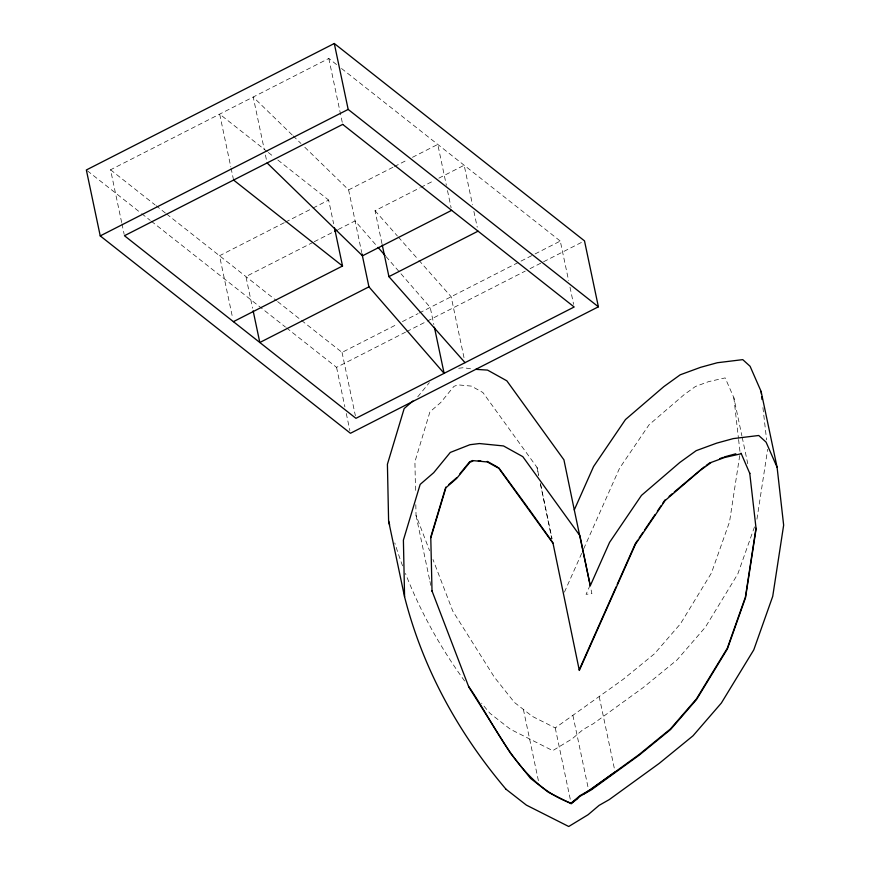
<?xml version="1.0" encoding="UTF-8"?>
<svg xmlns="http://www.w3.org/2000/svg" width="870" height="870" viewBox="0 0 870 870"><rect width="100%" height="100%" fill="white"/><g stroke="black" fill="none" stroke-linecap="round" stroke-linejoin="round"><path stroke-width="0.65" stroke-dasharray="4.35 3.26" d="M739.707 455.619L729.538 521.859L711.421 573.036L680.536 623.692L654.566 653.707L623.061 679.426L555.245 727.929L532.288 716.358L514.474 702.471L494.377 677.197L452.813 611.186L432.977 559.508M756.943 519.162L767.666 449.311M754.486 526.872L737.793 574.004L705.374 627.194L677.034 659.938L643.158 687.594L593.296 723.731L583.107 729.528L572.134 738.847L552.744 750.647L510.375 729.245L490.049 713.389A1358.255 773.223 -11.9 0 1 481.578 703.145M564.445 592.122L583.172 550.025M583.716 548.785L619.516 468.31L649.118 424.712L684.157 394.632L695.478 386.465L708.702 381.615L725.167 377.895L733.856 397.71L741.925 436M590.143 585.162L586.065 594.33L591.894 593.623L590.643 587.587M417.741 396.818L429.334 382.659M121.669 222.524L110.555 169.791L328.806 58.464L337.266 65.141M284.272 222.709L219.523 255.747L232.573 317.713M285.469 222.1L311.851 208.648M313.048 208.028L328.642 200.078L333.634 223.808M304.815 147.248L348.62 189.888L393.196 167.149M394.393 166.54L407.649 159.775M412.467 157.318L437.762 144.42L446.375 185.288M313.08 242.317L245.927 276.573L252.594 308.219M314.277 241.708L333.46 231.92M338.256 229.473L355.047 220.915L377.156 246.351M381.974 243.676L375.035 210.714L419.601 187.985M420.808 187.365L434.054 180.612M438.871 178.154L464.167 165.246L472.497 204.798M277.606 301.575L342.04 352.394L397.612 324.053M402.44 321.585L418.144 313.581M419.351 312.961L533.897 254.529M535.104 253.92L560.28 241.066L568.621 280.618M286.513 327.881L336.56 367.357L405.496 332.188M406.703 331.579L426.061 321.704M427.268 321.084L525.23 271.114M530.069 268.645L582.073 242.121M458.707 368.271L463.46 367.684L471.942 369M341.497 68.48L560.28 241.066M267.286 151.674L219.675 114.122L230.789 166.866M268.341 152.511L273.626 156.687M277.856 160.026L328.642 200.078M110.555 169.791L154.99 204.841M156.045 205.668L165.572 213.183M166.627 214.02L276.551 300.737M87.413 170.814L140.646 212.813M141.712 213.65L150.227 220.371M151.293 221.208L285.447 327.044M292.157 134.926L253.213 97.016L264.328 149.76M293.136 135.872L300.922 143.452M375.035 210.714L397.427 236.02M398.319 237.031L418.024 259.293M418.916 260.304L451.16 296.735L464.221 358.701M385.997 256.53L430.226 307.414L433.836 324.553M537.04 467.451L538.682 475.39L537.04 467.451L482.872 392.5L471.388 386.117L457.881 384.844L453.922 386.4L440.688 402.571L429.921 411.88L414.914 461.763L415.555 492.605M415.816 504.676L416.034 515.399L429.584 550.688M742.197 437.316L747.765 463.721M570.002 287.22L573.613 304.359M599.223 696.696L614.524 769.308M540.651 484.612L552.058 538.747M473.889 211.399L477.228 227.211M572.895 715.401L588.196 788.013M447.484 190.563L451.095 207.702M555.245 727.929L570.546 800.541M523.381 709.409L538.682 782.021M328.806 58.464L342.41 123.072M348.62 189.888L361.713 252.55M416.034 515.399L429.671 580.094M429.943 581.41L430.78 585.369M342.04 352.394L355.373 415.686M336.56 367.357L344.89 406.91M346.282 413.5L349.892 430.65M265.437 155.034L266.546 160.308M231.072 168.182L233.29 178.731M121.952 223.851L124.171 234.389M540.324 483.339L551.83 538.976M762.936 407.595L766.6 439.894M733.856 397.71L738.434 438.143M738.586 439.491L740.12 452.965M464.613 680.982A1358.255 773.223 -11.9 0 1 405.453 573.428M402.571 565.859A1358.255 773.223 -11.9 0 1 394.795 542.923"/><path stroke-width="1.3" d="M755.976 528.221L745.394 597.114L727.276 648.291L696.402 698.947L670.422 728.962L638.917 754.682L591.252 789.231L579.986 795.637L571.101 803.184C518.672 784.533 497.836 728.69 468.669 686.452M445.777 487.135L430.77 537.018L432.02 591.252M430.9 537.616L445.908 487.733L456.674 478.424L469.909 462.253L473.856 460.698L487.374 461.97L498.858 468.354L553.026 543.304M777.095 467.299L766.068 442.123L758.738 435.489L733.312 438.589L716.641 443.156L696.196 450.66L679.774 462.503L641.462 495.4L609.565 542.38L590.273 585.76L574.287 509.907L593.579 466.527L625.476 419.547L663.788 386.65L680.209 374.807L700.665 367.303L717.326 362.736L742.752 359.636L750.081 366.27L761.109 391.446L777.095 467.299L783.652 525.165L772.723 596.352L753.779 649.857L721.35 703.047L693.02 735.792L659.145 763.447L609.283 799.584L599.093 805.381L588.12 814.701L568.73 826.5L526.361 805.098L506.035 789.242M579.202 669.856L616.101 586.902M617.2 584.422L635.383 543.565L637.656 540.216M639.178 537.975L642.973 532.386M644.485 530.156L655.11 514.507M657.383 511.147L661.178 505.557M662.701 503.328L664.974 499.967M459.86 473.791L469.778 461.655M412.902 401.005L404.169 408.552L387.411 464.254L388.607 521.043L404.583 596.896A1358.255 773.223 -11.9 0 0 506.025 789.242M448.713 484.601L456.543 477.826M669.095 496.433L672.184 493.779M674.25 492.007L704.135 466.918M706.19 465.439L710.301 462.47M571.101 803.184L577.723 798.486M584.336 793.788L615.09 771.951M334.287 43.5L86.347 169.976L100.235 235.9L350.447 433.282L598.386 306.805L584.499 240.881L334.287 43.5L348.174 109.424L598.386 306.805M100.235 235.9L348.174 109.424M334.656 231.311L337.06 230.082M233.41 321.661L342.53 266.002L334.471 227.766M451.65 210.344L362.518 255.813L267.112 162.94M361.996 253.877L368.934 286.839L259.815 342.497L253.148 310.851M465.048 362.659L388.923 276.638L478.054 231.17M470.768 461.274L472.747 460.491M719.751 458.631L723.361 457.315M724.558 456.87L735.846 453.781M741.153 453.748L724.688 457.468L711.453 462.318L700.143 470.485L665.104 500.565L635.502 544.163L579.322 670.455L552.896 542.706L528.155 508.004M475.77 369.348L487.526 370.087L506.829 380.81L563.923 459.817L574.287 509.907M478.304 460.806L480.86 460.969M487.243 461.372L497.586 467.114M233.573 180.046L342.53 266.002M378.037 247.374L385.116 255.508M368.934 286.839L444.113 373.339L434.391 327.185M498.738 467.755L527.361 506.916M741.033 453.15L749.831 473.563M431.901 590.654L468.799 687.05L510.364 753.05L530.461 778.324L548.274 792.211L571.231 803.782L580.116 796.235L591.382 789.829L639.048 755.28L670.542 729.56L696.522 699.545L727.407 648.889L745.525 597.712L756.106 528.819L749.712 472.965M382.256 244.992L388.923 276.638M590.273 585.76L579.909 535.67L522.816 456.663L503.512 445.94L479.446 443.548L469.93 444.711L450.279 452.443L433.728 472.671L420.156 484.405L403.397 540.107L404.583 596.896M761.109 391.446L761.413 394.143M761.718 396.829L762.022 399.526M389.629 524.914A1358.255 773.223 -11.9 0 1 388.629 521.043M342.693 124.388L124.453 235.716L355.928 418.318L574.178 306.99L342.693 124.388"/></g></svg>
